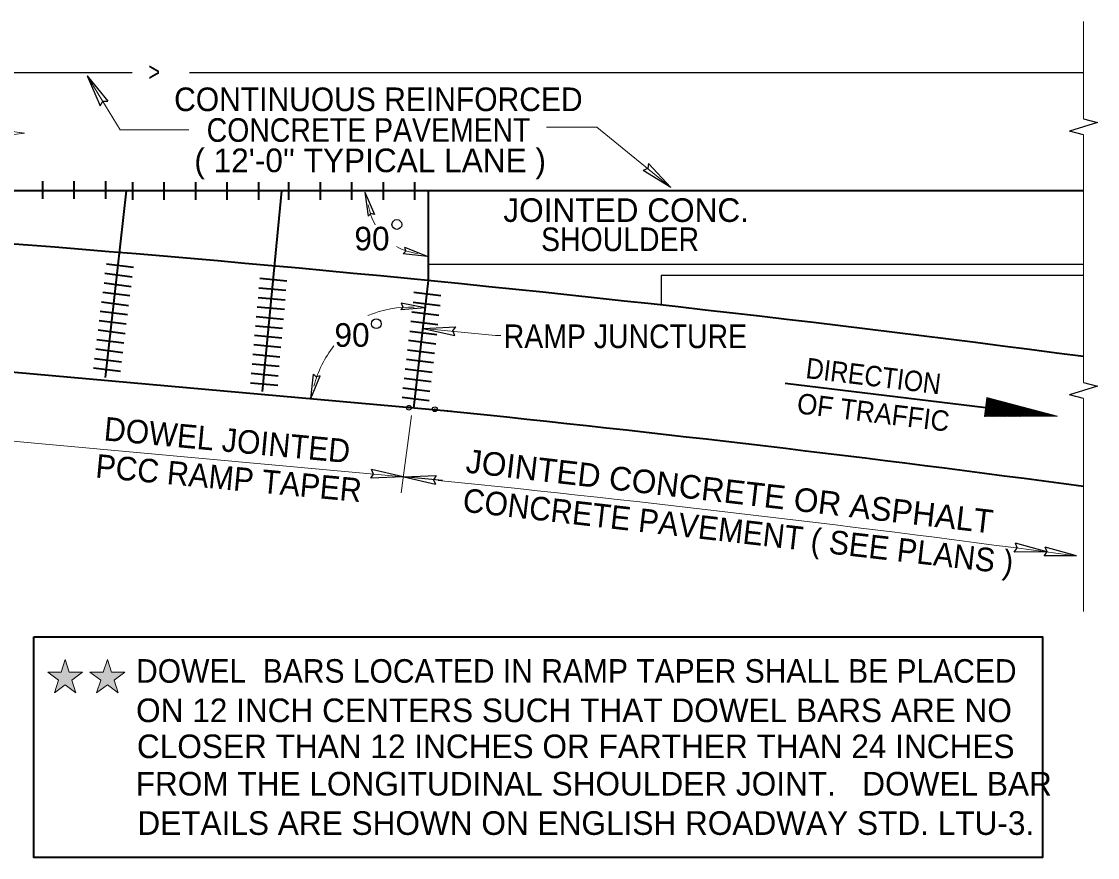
# Model space of a CAD drawing. Extents: x 34107 to 34476, y -21997 to -21727.
# Drawn here: x 34250.9 to 34307.9, y -21874.5 to -21830.3 of the extents above; entities that cross this region are included whole.
import ezdxf

# ---------------------------------------------------------------- set-up
doc = ezdxf.new("R2010")
doc.units = 0
doc.header["$LTSCALE"] = 0.5
doc.header["$PDMODE"] = 32
doc.header["$PDSIZE"] = 0.25
doc.layers.add('1', color=7, linetype='Continuous', lineweight=25)

msp = doc.modelspace()

# ---------------------------------------------------------------- hatches: boundary and pattern name
at = {"layer": '1'}
for points in [[(34252.3261, -21864.7089), (34253.032, -21864.7089), (34253.25, -21864.0377), (34253.4682, -21864.7089), (34254.174, -21864.7089), (34253.6029, -21865.1238), (34253.821, -21865.795), (34253.25, -21865.3802), (34252.679, -21865.795), (34252.8972, -21865.1237)], [(34254.5612, -21864.7089), (34255.2672, -21864.7089), (34255.4852, -21864.0377), (34255.7033, -21864.7089), (34256.4092, -21864.7089), (34255.8381, -21865.1238), (34256.0562, -21865.795), (34255.4852, -21865.3802), (34254.9142, -21865.795), (34255.1323, -21865.1237)]]:
    msp.add_hatch(color=256, dxfattribs=at).paths.add_polyline_path(points)

# ---------------------------------------------------------------- linework, layer by layer
at = {"layer": '1', "lineweight": 13}
for p, q in [((34307.1454, -21835.411), (34307.1454, -21830.2681)), ((34250.9612, -21836.1875), (34250.9929, -21836.1557)), ((34250.9698, -21836.1525), (34250.9698, -21836.1864)), ((34251.0115, -21836.1583), (34251.0115, -21836.1812)), ((34251.0285, -21836.1791), (34251.0447, -21836.1629)), ((34251.0532, -21836.1641), (34251.0532, -21836.176)), ((34251.0948, -21836.1698), (34251.0948, -21836.1707)), ((34251.0958, -21836.1707), (34251.0964, -21836.1701)), ((34307.1454, -21836.2682), (34307.1454, -21844.6147)), ((34146.2276, -21842.9437), (34271.1377, -21854.367)), ((34307.1454, -21849.3663), (34307.1454, -21844.2234)), ((34301.9079, -21851.1636), (34302.0292, -21850.1685)), ((34301.9103, -21851.1438), (34302.7061, -21850.3481)), ((34301.9185, -21851.0768), (34302.6595, -21850.3357)), ((34301.9267, -21851.0096), (34302.6129, -21850.3234)), ((34301.9348, -21850.9425), (34302.5663, -21850.3111)), ((34301.9431, -21850.8754), (34302.5197, -21850.2987)), ((34301.9444, -21851.1687), (34302.7527, -21850.3604)), ((34301.9512, -21850.8082), (34302.4732, -21850.2863)), ((34301.9594, -21850.7412), (34302.4266, -21850.274)), ((34301.9676, -21850.6741), (34302.38, -21850.2617)), ((34301.9757, -21850.6069), (34302.3334, -21850.2493)), ((34301.9808, -21850.5656), (34301.9808, -21851.1685)), ((34301.982, -21850.6827), (34305.5679, -21851.1201)), ((34301.984, -21850.5398), (34302.2868, -21850.237)), ((34301.9922, -21850.4728), (34302.2402, -21850.2247)), ((34302.0003, -21850.4057), (34302.1936, -21850.2123)), ((34302.0035, -21851.1685), (34302.7992, -21850.3727)), ((34302.0085, -21850.3385), (34302.147, -21850.2)), ((34302.0167, -21850.2714), (34302.1004, -21850.1877)), ((34302.0225, -21850.2238), (34302.0225, -21851.1684)), ((34302.0249, -21850.2043), (34302.0538, -21850.1753)), ((34302.0327, -21850.2672), (34302.2557, -21850.2944)), ((34302.0422, -21850.1882), (34302.0537, -21850.1897)), ((34302.0627, -21851.1682), (34302.8458, -21850.3851)), ((34302.0642, -21850.1781), (34302.0642, -21851.1682)), ((34302.1058, -21850.1891), (34302.1058, -21851.1682)), ((34302.1217, -21851.1681), (34302.8924, -21850.3974)), ((34302.1475, -21850.2002), (34302.1475, -21851.168)), ((34302.1808, -21851.1679), (34302.939, -21850.4097)), ((34302.1892, -21850.2112), (34302.1892, -21851.1679)), ((34302.2308, -21850.2222), (34302.2308, -21851.1678)), ((34302.2399, -21851.1678), (34302.9856, -21850.4221)), ((34302.2725, -21850.2332), (34302.2725, -21851.1677)), ((34302.2991, -21851.1676), (34303.0322, -21850.4344)), ((34302.3142, -21850.2442), (34302.3142, -21851.1675)), ((34302.3558, -21850.2553), (34302.3558, -21851.1674)), ((34302.3582, -21851.1674), (34303.0788, -21850.4467)), ((34302.3975, -21850.2663), (34302.3975, -21851.1672)), ((34302.4172, -21851.1672), (34303.1254, -21850.4591)), ((34302.4392, -21850.2773), (34302.4392, -21851.1672)), ((34302.4763, -21851.167), (34303.172, -21850.4714)), ((34302.4808, -21850.2884), (34302.4808, -21851.167)), ((34302.5225, -21850.2994), (34302.5225, -21851.1669)), ((34302.5355, -21851.1668), (34303.2186, -21850.4837)), ((34302.5642, -21850.3105), (34302.5642, -21851.1668)), ((34302.5946, -21851.1667), (34303.2652, -21850.4961)), ((34302.6058, -21850.3215), (34302.6058, -21851.1667)), ((34302.6475, -21850.3326), (34302.6475, -21851.1665)), ((34302.6537, -21851.1665), (34303.3118, -21850.5084)), ((34302.6892, -21850.3436), (34302.6892, -21851.1664)), ((34302.7127, -21851.1663), (34303.3583, -21850.5207)), ((34302.7308, -21850.3546), (34302.7308, -21851.1662)), ((34302.7719, -21851.1662), (34303.4049, -21850.5332)), ((34302.7725, -21850.3657), (34302.7725, -21851.1662)), ((34302.8142, -21850.3767), (34302.8142, -21851.166)), ((34302.831, -21851.1659), (34303.4515, -21850.5455)), ((34302.8558, -21850.3877), (34302.8558, -21851.1659)), ((34302.8901, -21851.1658), (34303.4981, -21850.5578)), ((34302.8975, -21850.3988), (34302.8975, -21851.1658)), ((34302.9392, -21850.4097), (34302.9392, -21851.1657)), ((34302.9492, -21851.1656), (34303.5447, -21850.5702)), ((34302.9808, -21850.4208), (34302.9808, -21851.1655)), ((34303.0083, -21851.1654), (34303.5912, -21850.5825)), ((34303.0225, -21850.4318), (34303.0225, -21851.1654)), ((34303.0642, -21850.4429), (34303.0642, -21851.1652)), ((34303.0674, -21851.1652), (34303.6378, -21850.5948)), ((34303.1058, -21850.4539), (34303.1058, -21851.1651)), ((34303.1265, -21851.1651), (34303.6844, -21850.6072)), ((34303.1475, -21850.465), (34303.1475, -21851.165)), ((34303.1857, -21851.1649), (34303.731, -21850.6195)), ((34303.1892, -21850.476), (34303.1892, -21851.1648)), ((34303.2308, -21850.487), (34303.2308, -21851.1647)), ((34303.2447, -21851.1647), (34303.7776, -21850.6318)), ((34303.2725, -21850.4981), (34303.2725, -21851.1646)), ((34303.3038, -21851.1645), (34303.8242, -21850.6442)), ((34303.3142, -21850.5091), (34303.3142, -21851.1645)), ((34303.3558, -21850.5202), (34303.3558, -21851.1643)), ((34303.3629, -21851.1643), (34303.8708, -21850.6565)), ((34303.3975, -21850.5312), (34303.3975, -21851.1642)), ((34303.4221, -21851.1642), (34303.9173, -21850.6688)), ((34303.4392, -21850.5422), (34303.4392, -21851.1641)), ((34303.4808, -21850.5533), (34303.4808, -21851.164)), ((34303.4812, -21851.164), (34303.9639, -21850.6812)), ((34303.5225, -21850.5642), (34303.5225, -21851.1638)), ((34303.5402, -21851.1638), (34304.0105, -21850.6935)), ((34303.5642, -21850.5753), (34303.5642, -21851.1637)), ((34303.5993, -21851.1637), (34304.0572, -21850.7058)), ((34303.6058, -21850.5863), (34303.6058, -21851.1636)), ((34303.6475, -21850.5974), (34303.6475, -21851.1635)), ((34303.6892, -21850.6084), (34303.6892, -21851.1633)), ((34303.7308, -21850.6194), (34303.7308, -21851.1632)), ((34303.7725, -21850.6305), (34303.7725, -21851.1631)), ((34303.8142, -21850.6415), (34303.8142, -21851.163)), ((34303.8558, -21850.6526), (34303.8558, -21851.1628)), ((34303.8975, -21850.6636), (34303.8975, -21851.1627)), ((34303.9392, -21850.6746), (34303.9392, -21851.1626)), ((34303.9808, -21850.6857), (34303.9808, -21851.1625)), ((34304.0225, -21850.6967), (34304.0225, -21851.1623)), ((34307.1454, -21850.2235), (34307.1454, -21861.497)), ((34271.5697, -21851.1201), (34271.027, -21855.2202)), ((34301.9307, -21851.1024), (34302.1538, -21851.1297)), ((34301.9392, -21850.9073), (34301.9392, -21851.1687)), ((34302.1538, -21851.1297), (34302.3328, -21851.1514)), ((34302.1559, -21851.1299), (34302.3328, -21851.1514)), ((34303.6585, -21851.1634), (34304.1038, -21850.7182)), ((34303.7176, -21851.1632), (34304.1503, -21850.7305)), ((34303.7767, -21851.1631), (34304.1969, -21850.7428)), ((34303.8357, -21851.1629), (34304.2435, -21850.7552)), ((34303.8949, -21851.1627), (34304.2901, -21850.7676)), ((34303.954, -21851.1626), (34304.3367, -21850.7799)), ((34304.0131, -21851.1624), (34304.3832, -21850.7922)), ((34304.0642, -21850.7077), (34304.0642, -21851.1622)), ((34304.0722, -21851.1622), (34304.4298, -21850.8046)), ((34304.1058, -21850.7188), (34304.1058, -21851.1621)), ((34304.1313, -21851.162), (34304.4764, -21850.8169)), ((34304.1475, -21850.7298), (34304.1475, -21851.162)), ((34304.1892, -21850.7408), (34304.1892, -21851.1618)), ((34304.1904, -21851.1618), (34304.523, -21850.8292)), ((34304.2308, -21850.7518), (34304.2308, -21851.1617)), ((34304.2495, -21851.1617), (34304.5696, -21850.8416)), ((34304.2725, -21850.7629), (34304.2725, -21851.1616)), ((34304.3086, -21851.1615), (34304.6162, -21850.8539)), ((34304.3142, -21850.7739), (34304.3142, -21851.1615)), ((34304.3558, -21850.785), (34304.3558, -21851.1613)), ((34304.3677, -21851.1613), (34304.6627, -21850.8662)), ((34304.3975, -21850.796), (34304.3975, -21851.1613)), ((34304.4268, -21851.1611), (34304.7093, -21850.8786)), ((34304.4392, -21850.807), (34304.4392, -21851.1611)), ((34304.4808, -21850.8181), (34304.4808, -21851.161)), ((34304.4859, -21851.1609), (34304.7559, -21850.8909)), ((34304.5225, -21850.8291), (34304.5225, -21851.1608)), ((34304.545, -21851.1607), (34304.8025, -21850.9032)), ((34304.5642, -21850.8402), (34304.5642, -21851.1607)), ((34304.6042, -21851.1606), (34304.8491, -21850.9156)), ((34304.6058, -21850.8512), (34304.6058, -21851.1606)), ((34304.6475, -21850.8622), (34304.6475, -21851.1604)), ((34304.6632, -21851.1604), (34304.8957, -21850.9279)), ((34304.6892, -21850.8733), (34304.6892, -21851.1603)), ((34304.7223, -21851.1603), (34304.9423, -21850.9402)), ((34304.7308, -21850.8842), (34304.7308, -21851.1602)), ((34304.7725, -21850.8953), (34304.7725, -21851.1601)), ((34304.7814, -21851.1601), (34304.9889, -21850.9526)), ((34304.8142, -21850.9063), (34304.8142, -21851.1599)), ((34304.8406, -21851.1598), (34305.0355, -21850.965)), ((34304.8558, -21850.9174), (34304.8558, -21851.1598)), ((34304.8975, -21850.9284), (34304.8975, -21851.1597)), ((34304.8997, -21851.1597), (34305.0821, -21850.9773)), ((34304.9392, -21850.9394), (34304.9392, -21851.1596)), ((34304.9587, -21851.1595), (34305.1287, -21850.9897)), ((34304.9808, -21850.9505), (34304.9808, -21851.1594)), ((34305.0178, -21851.1593), (34305.1753, -21851.002)), ((34305.0225, -21850.9615), (34305.0225, -21851.1593)), ((34305.0642, -21850.9726), (34305.0642, -21851.1592)), ((34305.077, -21851.1592), (34305.2218, -21851.0143)), ((34305.1058, -21850.9836), (34305.1058, -21851.1591)), ((34305.1361, -21851.159), (34305.2684, -21851.0267)), ((34305.1475, -21850.9947), (34305.1475, -21851.1589)), ((34305.1892, -21851.0057), (34305.1892, -21851.1588)), ((34305.1952, -21851.1588), (34305.315, -21851.039)), ((34305.2308, -21851.0167), (34305.2308, -21851.1587)), ((34305.2542, -21851.1586), (34305.3616, -21851.0513)), ((34305.2725, -21851.0277), (34305.2725, -21851.1586)), ((34305.3134, -21851.1584), (34305.4082, -21851.0637)), ((34305.3142, -21851.0387), (34305.3142, -21851.1584)), ((34305.3558, -21851.0498), (34305.3558, -21851.1583)), ((34305.3725, -21851.1583), (34305.4547, -21851.076)), ((34305.3975, -21851.0608), (34305.3975, -21851.1582)), ((34305.4316, -21851.1581), (34305.5013, -21851.0883)), ((34305.4392, -21851.0718), (34305.4392, -21851.1581)), ((34305.4808, -21851.0829), (34305.4808, -21851.1579)), ((34305.4907, -21851.1579), (34305.5479, -21851.1007)), ((34305.5225, -21851.0939), (34305.5225, -21851.1578)), ((34305.5498, -21851.1577), (34305.5945, -21851.113)), ((34305.5642, -21851.105), (34305.5642, -21851.1577)), ((34305.6058, -21851.116), (34305.6058, -21851.1576)), ((34305.6089, -21851.1576), (34305.6411, -21851.1253)), ((34305.6475, -21851.1271), (34305.6475, -21851.1574)), ((34305.668, -21851.1573), (34305.6877, -21851.1377)), ((34305.6892, -21851.1381), (34305.6892, -21851.1573)), ((34305.7271, -21851.1572), (34305.7343, -21851.15)), ((34305.7308, -21851.1491), (34305.7308, -21851.1572))]:
    msp.add_line(p, q, dxfattribs=at)
at = {"layer": '1'}
for p, q in [((34256.801, -21832.9821), (34231.4202, -21832.9821)), ((34307.1454, -21832.9821), (34259.8368, -21832.9821)), ((34254.4209, -21833.1488), (34254.4432, -21833.185)), ((34254.4218, -21833.1486), (34255.1115, -21834.7232)), ((34254.4218, -21833.1486), (34255.5107, -21834.4787)), ((34307.1454, -21836.2682), (34306.3897, -21836.0665)), ((34285.2997, -21839.0457), (34283.8317, -21838.1514)), ((34285.2997, -21839.0457), (34284.1273, -21837.7886)), ((34269.1118, -21839.2914), (34269.6172, -21840.4775)), ((34269.1118, -21839.2914), (34269.2785, -21840.5698)), ((34269.1123, -21839.291), (34269.1207, -21839.3218)), ((34285.3005, -21839.0453), (34285.2676, -21839.0185)), ((34272.4183, -21842.7036), (34271.1363, -21842.5672)), ((34272.4183, -21842.7036), (34271.2208, -21842.2264)), ((34272.4185, -21842.7042), (34272.3875, -21842.6966)), ((34307.1454, -21843.1332), (34272.5189, -21843.1332)), ((34272.2996, -21845.4122), (34271.0159, -21845.5321)), ((34272.2996, -21845.4122), (34271.0312, -21845.1814)), ((34272.2998, -21845.4116), (34272.2679, -21845.4102)), ((34272.1995, -21846.5073), (34272.2419, -21846.5111)), ((34272.1999, -21846.5066), (34273.9167, -21846.4212)), ((34272.1999, -21846.5066), (34273.8762, -21846.8873)), ((34266.2557, -21850.2202), (34266.3968, -21848.9387)), ((34266.2557, -21850.2202), (34266.7372, -21849.0242)), ((34307.1454, -21850.2235), (34306.3897, -21850.0218)), ((34266.2562, -21850.2206), (34266.2641, -21850.1897)), ((34271.1374, -21854.3662), (34269.4628, -21853.978)), ((34271.1374, -21854.3662), (34269.4202, -21854.4441)), ((34273.2208, -21854.5575), (34271.1739, -21854.3703)), ((34271.1742, -21854.3712), (34272.8914, -21854.2932)), ((34271.1742, -21854.3712), (34272.8487, -21854.7593)), ((34305.1918, -21858.3393), (34303.5353, -21857.8803)), ((34306.7677, -21858.5493), (34305.111, -21858.0904)), ((34305.1918, -21858.3393), (34303.4728, -21858.3441)), ((34306.7677, -21858.5493), (34305.0486, -21858.5543))]:
    msp.add_line(p, q, dxfattribs=at)
at = {"layer": '1', "lineweight": 35}
for p, q in [((34252.0463, -21838.7086), (34252.0463, -21839.6558)), ((34253.713, -21838.7086), (34253.713, -21839.6558)), ((34255.3797, -21838.7086), (34255.3797, -21839.6558)), ((34307.1454, -21839.2275), (34146.2276, -21839.2275)), ((34255.3815, -21849.1017), (34256.4987, -21839.2275)), ((34256.8083, -21838.766), (34256.8083, -21839.7133)), ((34258.4749, -21838.766), (34258.4749, -21839.7133)), ((34260.1416, -21838.766), (34260.1416, -21839.7133)), ((34261.8083, -21838.766), (34261.8083, -21839.7133)), ((34263.4749, -21838.766), (34263.4749, -21839.7133)), ((34263.7012, -21849.8422), (34264.7148, -21839.2275)), ((34265.0757, -21838.766), (34265.0757, -21839.7133)), ((34266.7424, -21838.766), (34266.7424, -21839.7133)), ((34268.4091, -21838.766), (34268.4091, -21839.7133)), ((34270.0757, -21838.766), (34270.0757, -21839.7133)), ((34271.7424, -21838.766), (34271.7424, -21839.7133)), ((34272.4627, -21839.2897), (34272.4627, -21843.9767)), ((34273.6963, -21850.9149), (34150.1482, -21839.8525)), ((34256.8675, -21843.2901), (34255.4372, -21843.1078)), ((34256.7894, -21843.7922), (34255.3592, -21843.6099)), ((34264.9881, -21844.0055), (34263.5522, -21843.8732)), ((34256.7373, -21844.3037), (34255.307, -21844.1214)), ((34264.9275, -21844.51), (34263.4917, -21844.3778)), ((34271.707, -21850.7368), (34272.4724, -21843.9727)), ((34256.6804, -21844.7915), (34255.2502, -21844.6092)), ((34264.8933, -21845.023), (34263.4575, -21844.8907)), ((34273.1342, -21844.7889), (34271.7032, -21844.6104)), ((34256.6094, -21845.3078), (34255.1792, -21845.1255)), ((34264.8534, -21845.5125), (34263.4176, -21845.3802)), ((34273.0989, -21845.3189), (34271.6681, -21845.1405)), ((34256.4863, -21846.2929), (34255.0559, -21846.1106)), ((34256.5432, -21845.7956), (34255.1128, -21845.6133)), ((34264.8005, -21846.031), (34263.3648, -21845.8987)), ((34272.9787, -21846.3185), (34271.5479, -21846.1399)), ((34273.0204, -21845.8304), (34271.5897, -21845.6519)), ((34256.4247, -21846.7902), (34254.9944, -21846.6079)), ((34264.7512, -21846.5208), (34263.3155, -21846.3884)), ((34272.9229, -21846.8489), (34271.4922, -21846.6703)), ((34256.3584, -21847.297), (34254.9282, -21847.1147)), ((34264.7117, -21847.0198), (34263.276, -21846.8875)), ((34272.8578, -21847.3369), (34271.4272, -21847.1583)), ((34256.3063, -21847.7991), (34254.876, -21847.6168)), ((34264.6676, -21847.5189), (34263.2319, -21847.3867)), ((34272.8023, -21847.8344), (34271.3716, -21847.6558)), ((34256.2258, -21848.3012), (34254.7955, -21848.1189)), ((34264.5845, -21848.5313), (34263.1488, -21848.3991)), ((34264.6191, -21848.0276), (34263.1833, -21847.8954)), ((34272.7421, -21848.3318), (34271.3114, -21848.1533)), ((34256.1879, -21848.7985), (34254.7577, -21848.6162)), ((34264.5216, -21849.0359), (34263.0859, -21848.9036)), ((34272.6773, -21848.8387), (34271.2464, -21848.6603)), ((34264.5011, -21849.5342), (34263.0652, -21849.402)), ((34272.6264, -21849.341), (34271.1957, -21849.1625)), ((34291.3523, -21849.3998), (34303.7095, -21850.9069)), ((34272.5472, -21849.8433), (34271.1166, -21849.6647)), ((34272.5107, -21850.3406), (34271.0797, -21850.1622))]:
    msp.add_line(p, q, dxfattribs=at)
at = {"layer": '1', "lineweight": 13}
for points in [[(34259.7891, -21836.0023), (34256.1683, -21836.0023), (34254.4206, -21833.148)], [(34247.2762, -21835.6413), (34251.0984, -21836.1703), (34247.2755, -21836.6483), (34247.2745, -21836.6433)], [(34278.7157, -21835.8564), (34281.3867, -21835.8564), (34285.3011, -21839.0459)], [(34272.5757, -21846.5559), (34276.0205, -21846.8905), (34276.3127, -21846.8888)], [(34302.0309, -21850.1692), (34305.7609, -21851.1571), (34301.9083, -21851.1688), (34301.9079, -21851.1636)]]:
    msp.add_lwpolyline(points, dxfattribs=at)
at = {"layer": '1'}
for points in [[(34255.1115, -21834.7232), (34255.2443, -21834.4873), (34255.5107, -21834.4787)], [(34307.1454, -21835.411), (34307.8778, -21835.6064), (34306.3897, -21836.0665)], [(34284.1273, -21837.7886), (34284.0801, -21838.0551), (34283.8317, -21838.1514)], [(34269.6172, -21840.4775), (34269.42, -21840.4288), (34269.2785, -21840.5698)], [(34271.1363, -21842.5672), (34271.2748, -21842.4188), (34271.2208, -21842.2264)], [(34307.1454, -21843.7139), (34284.7893, -21843.7139), (34284.7893, -21845.2552)], [(34271.0312, -21845.1814), (34271.1222, -21845.3628), (34271.0159, -21845.5321)], [(34273.8762, -21846.8873), (34273.7654, -21846.6404), (34273.9167, -21846.4212)], [(34266.7372, -21849.0242), (34266.5412, -21849.0769), (34266.3968, -21848.9387)], [(34307.1454, -21849.3663), (34307.8778, -21849.5618), (34306.3897, -21850.0218)], [(34269.4202, -21854.4441), (34269.5729, -21854.2207), (34269.4628, -21853.978)], [(34272.8914, -21854.2932), (34272.7387, -21854.5167), (34272.8487, -21854.7593)], [(34303.4728, -21858.3441), (34303.6349, -21858.1274), (34303.5353, -21857.8803)], [(34305.0486, -21858.5543), (34305.2107, -21858.3376), (34305.111, -21858.0904)]]:
    msp.add_lwpolyline(points, dxfattribs=at)
at = {"layer": '1', "lineweight": 35}
msp.add_lwpolyline([(34251.5907, -21862.8331), (34304.9688, -21862.8331), (34304.9688, -21874.5102), (34251.5907, -21874.5102)], close=True, dxfattribs=at)
at = {"layer": '1', "lineweight": 13}
for points in [[(34252.3261, -21864.7089), (34253.032, -21864.7089), (34253.25, -21864.0377), (34253.4682, -21864.7089), (34254.174, -21864.7089), (34253.6029, -21865.1238), (34253.821, -21865.795), (34253.25, -21865.3802), (34252.679, -21865.795), (34252.8972, -21865.1237)], [(34254.5612, -21864.7089), (34255.2672, -21864.7089), (34255.4852, -21864.0377), (34255.7033, -21864.7089), (34256.4092, -21864.7089), (34255.8381, -21865.1238), (34256.0562, -21865.795), (34255.4852, -21865.3802), (34254.9142, -21865.795), (34255.1323, -21865.1237)]]:
    msp.add_lwpolyline(points, close=True, dxfattribs=at)
at = {"layer": '1'}
for centre in [(34270.8033, -21841.0092), (34269.7167, -21846.2643)]:
    msp.add_circle(centre, 0.2582, dxfattribs=at)
at = {"layer": '1', "lineweight": 35}
for centre, start, end in [((34169.9786, -22879.3946), 82.42458, 87.50229), ((34167.8055, -22885.9822), 82.30384, 84.17159)]:
    msp.add_arc(centre, 1040.4728, start, end, dxfattribs=at)
at = {"layer": '1', "lineweight": 13}
for centre, radius, start, end in [((34272.5724, -21839.4182), 3.3286, 189.54475, 209.00554), ((34272.3521, -21839.2467), 3.3286, 241.7729, 262.31592), ((34271.4799, -21851.086), 5.7001, 87.51286, 112.81534), ((34271.9379, -21850.9748), 5.7001, 141.58072, 165.62352), ((34167.4853, -22889.6615), 1040.4728, 82.31679, 84.17981)]:
    msp.add_arc(centre, radius, start, end, dxfattribs=at)
at = {"layer": '1'}
for p in [(34271.4434, -21850.7093), (34272.8129, -21850.7887)]:
    msp.add_point(p, dxfattribs=at)

# ---------------------------------------------------------------- texts
for s, height, width, p in [('>', 1, 0.8, (34257.6477, -21833.4255)), ('CONTINUOUS REINFORCED', 1.25, 0.95, (34259.0179, -21835.01)), ('CONCRETE PAVEMENT', 1.25, 0.9, (34260.7387, -21836.6354)), ('SHOULDER', 1.25, 0.9, (34278.4342, -21842.4194)), ('RAMP JUNCTURE', 1.25, 0.9, (34276.4613, -21847.5529)), ('DOWEL  BARS LOCATED IN RAMP TAPER SHALL BE PLACED', 1.25, 0.95, (34257.0037, -21865.2637))]:
    msp.add_text(s, height=height, dxfattribs=dict(at, width=width)).set_placement(p)
for s, p in [("( 12'-0'' TYPICAL LANE )", (34260.0862, -21838.2414)), ('JOINTED CONC.', (34276.4377, -21840.8741)), ('90', (34268.5576, -21842.3812)), ('90', (34267.5026, -21847.482)), ('ON 12 INCH CENTERS SUCH THAT DOWEL BARS ARE NO', (34257.0037, -21867.3471)), ('CLOSER THAN 12 INCHES OR FARTHER THAN 24 INCHES ', (34257.049, -21869.2535)), ('FROM THE LONGITUDINAL SHOULDER JOINT.   DOWEL BAR ', (34256.9812, -21871.2309)), ('DETAILS ARE SHOWN ON ENGLISH ROADWAY STD. LTU-3.', (34257.0716, -21873.3142))]:
    msp.add_text(s, height=1.25, dxfattribs=at).set_placement(p)
for s, height, rotation, width, p in [('DIRECTION', 1.083, 353.047, 0.9, (34292.4005, -21849.1337)), ('OF TRAFFIC', 1.083, 353.047, 0.95, (34291.9312, -21850.9989)), ('DOWEL JOINTED', 1.25, 354.686, 0.95, (34255.268, -21852.4316)), ('PCC RAMP TAPER', 1.25, 354.694, 0.95, (34254.8227, -21854.3988)), ('CONCRETE PAVEMENT ( SEE PLANS )', 1.25, 353.482, 0.95, (34274.2456, -21856.2018))]:
    msp.add_text(s, height=height, rotation=rotation, dxfattribs=dict(at, width=width)).set_placement(p)
msp.add_text('JOINTED CONCRETE OR ASPHALT', height=1.25, rotation=353.379, dxfattribs=at).set_placement((34274.4082, -21854.1345))

doc.saveas('drawing.dxf')
